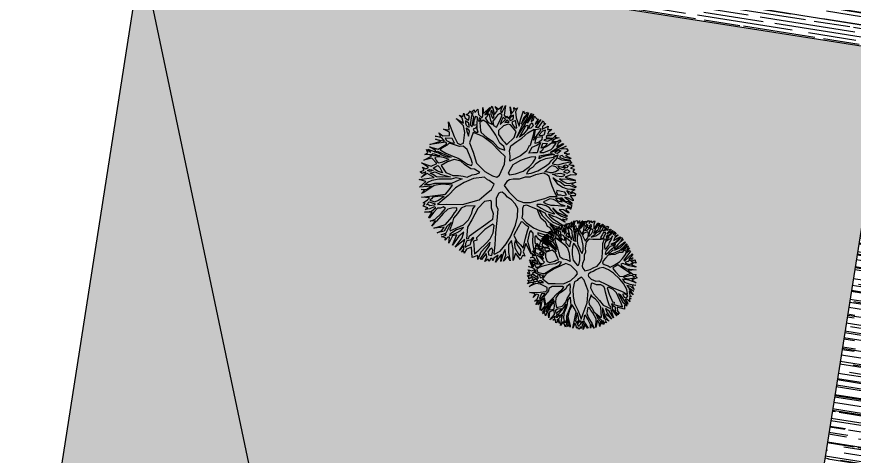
# Model space of a CAD drawing. Extents: x -640655 to -640254, y -1045449 to -1045159.
# Drawn here: x -640510.76 to -640489.8, y -1045390.89 to -1045379.89 of the extents above; entities that cross this region are included whole.
import ezdxf

# ---------------------------------------------------------------- set-up
doc = ezdxf.new("R2010")
doc.units = 0
doc.header["$MEASUREMENT"] = 0
doc.layers.get('0').update_dxf_attribs({"linetype": 'CONTINUOUS'})
for name, color, linetype in [('T_srafa', 8, 'CONTINUOUS'), ('T_stafaz', 7, 'CONTINUOUS'), ('T_tenka', 4, 'CONTINUOUS'), ('T_tlusta', 1, 'CONTINUOUS')]:
    doc.layers.add(name, color=color, linetype=linetype)
pattern_1 = [(80.999936149, (0, 0), (-0.088167652584, 0.121352647379), [0.028125, -0.18400703445]), (35.999936149, (0, 0), (-0.088167652607, 0.121352647411), [0.028125, -0.121875]), (125.999936149, (0, 0), (-0.121352647411, -0.088167652607), [0.028125, -0.121875])]

# ---------------------------------------------------------------- blocks, each defined once
blk = doc.blocks.new('A$C0C461CEA')
for p, q in [((0.303, 0.735), (0.335, 0.855)), ((0.335, 0.855), (0.332, 0.706)), ((0.503, 0.812), (0.541, 0.849)), ((0.541, 0.849), (0.523, 0.775)), ((-0.025, 0.681), (-0.029, 0.73)), ((-0.029, 0.73), (-0.001, 0.656)), ((0.063, 0.606), (-0.009, 0.765)), ((-0.009, 0.765), (0.101, 0.706)), ((0.101, 0.706), (0.094, 0.804)), ((0.094, 0.804), (0.195, 0.61)), ((0.214, 0.725), (0.134, 0.788)), ((0.134, 0.788), (0.212, 0.751)), ((0.191, 0.795), (0.205, 0.826)), ((0.231, 0.749), (0.191, 0.795)), ((0.205, 0.826), (0.247, 0.779)), ((0.212, 0.751), (0.231, 0.749)), ((0.247, 0.779), (0.283, 0.818)), ((0.256, 0.734), (0.28, 0.713)), ((0.257, 0.695), (0.256, 0.734)), ((0.283, 0.818), (0.273, 0.766)), ((0.273, 0.766), (0.303, 0.735)), ((0.448, 0.732), (0.381, 0.832)), ((0.381, 0.832), (0.473, 0.745)), ((0.398, 0.641), (0.448, 0.732)), ((0.483, 0.777), (0.463, 0.845)), ((0.463, 0.845), (0.503, 0.812)), ((0.473, 0.745), (0.483, 0.777)), ((0.49, 0.711), (0.491, 0.762)), ((0.491, 0.762), (0.519, 0.739)), ((0.519, 0.739), (0.518, 0.634)), ((0.523, 0.775), (0.552, 0.829)), ((0.552, 0.829), (0.55, 0.733)), ((0.55, 0.733), (0.572, 0.716)), ((0.572, 0.716), (0.592, 0.82)), ((0.592, 0.82), (0.599, 0.69)), ((0.732, 0.619), (0.623, 0.824)), ((0.623, 0.824), (0.721, 0.691)), ((0.721, 0.691), (0.725, 0.772)), ((0.725, 0.772), (0.739, 0.638)), ((0.773, 0.691), (0.762, 0.79)), ((0.762, 0.79), (0.78, 0.708)), ((0.782, 0.71), (0.826, 0.755)), ((0.826, 0.755), (0.807, 0.687)), ((-0.25, 0.553), (-0.251, 0.627)), ((-0.251, 0.627), (-0.205, 0.61)), ((-0.205, 0.61), (-0.205, 0.641)), ((-0.205, 0.641), (-0.143, 0.596)), ((-0.108, 0.579), (-0.136, 0.688)), ((-0.136, 0.688), (-0.031, 0.479)), ((-0.062, 0.681), (-0.084, 0.71)), ((-0.084, 0.71), (-0.025, 0.681)), ((0.086, 0.573), (-0.062, 0.681)), ((-0.001, 0.656), (0.063, 0.606)), ((0.049, 0.709), (0.1, 0.674)), ((0.071, 0.64), (0.049, 0.709)), ((0.115, 0.58), (0.071, 0.64)), ((0.1, 0.674), (0.148, 0.626)), ((0.148, 0.626), (0.198, 0.54)), ((0.195, 0.61), (0.214, 0.725)), ((0.212, 0.581), (0.226, 0.644)), ((0.226, 0.644), (0.236, 0.684)), ((0.236, 0.684), (0.278, 0.625)), ((0.272, 0.676), (0.257, 0.695)), ((0.278, 0.625), (0.267, 0.543)), ((0.291, 0.657), (0.272, 0.676)), ((0.28, 0.713), (0.29, 0.678)), ((0.29, 0.678), (0.291, 0.657)), ((0.298, 0.594), (0.316, 0.668)), ((0.316, 0.668), (0.354, 0.641)), ((0.332, 0.706), (0.398, 0.641)), ((0.354, 0.641), (0.373, 0.618)), ((0.373, 0.618), (0.359, 0.578)), ((0.419, 0.639), (0.417, 0.618)), ((0.417, 0.618), (0.449, 0.568)), ((0.438, 0.663), (0.419, 0.639)), ((0.471, 0.697), (0.438, 0.663)), ((0.482, 0.682), (0.471, 0.697)), ((0.492, 0.669), (0.482, 0.682)), ((0.505, 0.682), (0.49, 0.711)), ((0.503, 0.634), (0.492, 0.669)), ((0.512, 0.575), (0.503, 0.634)), ((0.518, 0.634), (0.505, 0.682)), ((0.53, 0.531), (0.539, 0.622)), ((0.539, 0.622), (0.547, 0.66)), ((0.544, 0.723), (0.568, 0.689)), ((0.547, 0.66), (0.544, 0.723)), ((0.562, 0.609), (0.551, 0.471)), ((0.568, 0.689), (0.562, 0.609)), ((0.6, 0.66), (0.581, 0.563)), ((0.599, 0.69), (0.656, 0.641)), ((0.629, 0.644), (0.6, 0.66)), ((0.699, 0.587), (0.629, 0.644)), ((0.656, 0.641), (0.716, 0.594)), ((0.716, 0.594), (0.732, 0.619)), ((0.739, 0.638), (0.773, 0.691)), ((0.756, 0.617), (0.75, 0.55)), ((0.785, 0.647), (0.756, 0.617)), ((0.78, 0.708), (0.782, 0.71)), ((0.811, 0.549), (0.785, 0.647)), ((0.807, 0.687), (0.84, 0.599)), ((0.84, 0.599), (0.888, 0.613)), ((1.024, 0.679), (0.847, 0.53)), ((0.888, 0.613), (0.897, 0.711)), ((0.897, 0.711), (0.915, 0.627)), ((0.915, 0.627), (1.024, 0.679)), ((-0.386, 0.487), (-0.377, 0.497)), ((-0.28, 0.452), (-0.386, 0.487)), ((-0.377, 0.497), (-0.291, 0.473)), ((-0.291, 0.473), (-0.326, 0.577)), ((-0.326, 0.577), (-0.279, 0.488)), ((-0.256, 0.522), (-0.284, 0.582)), ((-0.284, 0.582), (-0.25, 0.553)), ((-0.279, 0.488), (-0.209, 0.448)), ((-0.207, 0.472), (-0.256, 0.522)), ((-0.215, 0.587), (-0.164, 0.562)), ((-0.208, 0.57), (-0.215, 0.587)), ((-0.212, 0.536), (-0.208, 0.57)), ((-0.186, 0.48), (-0.212, 0.536)), ((-0.164, 0.562), (-0.163, 0.47)), ((-0.143, 0.596), (-0.108, 0.579)), ((-0.134, 0.562), (-0.138, 0.487)), ((-0.138, 0.487), (-0.095, 0.443)), ((-0.111, 0.544), (-0.134, 0.562)), ((-0.084, 0.536), (-0.111, 0.544)), ((-0.05, 0.471), (-0.084, 0.536)), ((0.141, 0.467), (0.086, 0.573)), ((0.154, 0.458), (0.115, 0.58)), ((0.198, 0.54), (0.234, 0.438)), ((0.236, 0.499), (0.212, 0.581)), ((0.281, 0.388), (0.236, 0.499)), ((0.267, 0.543), (0.281, 0.388)), ((0.299, 0.519), (0.298, 0.594)), ((0.359, 0.578), (0.299, 0.519)), ((0.392, 0.572), (0.318, 0.477)), ((0.469, 0.501), (0.392, 0.572)), ((0.449, 0.568), (0.492, 0.518)), ((0.532, 0.422), (0.469, 0.501)), ((0.492, 0.518), (0.511, 0.491)), ((0.511, 0.491), (0.512, 0.575)), ((0.551, 0.471), (0.53, 0.531)), ((0.581, 0.563), (0.574, 0.456)), ((0.735, 0.569), (0.699, 0.587)), ((0.736, 0.502), (0.735, 0.569)), ((0.738, 0.409), (0.736, 0.502)), ((0.75, 0.55), (0.759, 0.494)), ((0.759, 0.494), (0.811, 0.549)), ((0.847, 0.53), (0.772, 0.454)), ((1.039, 0.454), (1.103, 0.589)), ((1.103, 0.589), (1.074, 0.465)), ((1.074, 0.465), (1.137, 0.506)), ((1.137, 0.506), (1.166, 0.562)), ((1.213, 0.508), (1.154, 0.472)), ((1.166, 0.562), (1.164, 0.508)), ((1.164, 0.508), (1.213, 0.508)), ((-0.436, 0.238), (-0.503, 0.376)), ((-0.503, 0.376), (-0.397, 0.235)), ((-0.394, 0.371), (-0.482, 0.412)), ((-0.482, 0.412), (-0.394, 0.388)), ((-0.394, 0.388), (-0.424, 0.459)), ((-0.424, 0.459), (-0.372, 0.399)), ((-0.256, 0.32), (-0.394, 0.371)), ((-0.372, 0.399), (-0.265, 0.347)), ((-0.209, 0.421), (-0.28, 0.452)), ((-0.209, 0.448), (-0.207, 0.472)), ((-0.194, 0.381), (-0.209, 0.421)), ((-0.162, 0.346), (-0.194, 0.381)), ((-0.163, 0.47), (-0.186, 0.48)), ((-0.157, 0.436), (-0.114, 0.321)), ((-0.081, 0.391), (-0.157, 0.436)), ((-0.095, 0.443), (-0.013, 0.385)), ((0.012, 0.333), (-0.081, 0.391)), ((-0.013, 0.385), (-0.05, 0.471)), ((-0.031, 0.479), (0.019, 0.379)), ((0.019, 0.379), (0.096, 0.349)), ((0.175, 0.322), (0.141, 0.467)), ((0.193, 0.345), (0.154, 0.458)), ((0.234, 0.438), (0.258, 0.367)), ((0.258, 0.367), (0.296, 0.309)), ((0.314, 0.414), (0.309, 0.363)), ((0.318, 0.477), (0.314, 0.414)), ((0.54, 0.324), (0.532, 0.422)), ((0.571, 0.374), (0.551, 0.283)), ((0.574, 0.456), (0.571, 0.374)), ((0.731, 0.289), (0.76, 0.363)), ((0.76, 0.363), (0.738, 0.409)), ((0.772, 0.454), (0.768, 0.41)), ((0.768, 0.41), (0.8, 0.37)), ((0.8, 0.37), (0.955, 0.401)), ((0.983, 0.384), (0.943, 0.354)), ((0.955, 0.401), (1.039, 0.454)), ((1.022, 0.404), (0.983, 0.384)), ((1.008, 0.359), (1.022, 0.404)), ((1.06, 0.421), (1.046, 0.396)), ((1.046, 0.396), (1.046, 0.37)), ((1.046, 0.37), (1.102, 0.394)), ((1.085, 0.438), (1.06, 0.421)), ((1.084, 0.364), (1.065, 0.329)), ((1.151, 0.377), (1.084, 0.364)), ((1.117, 0.447), (1.085, 0.438)), ((1.102, 0.394), (1.117, 0.447)), ((1.154, 0.472), (1.142, 0.409)), ((1.142, 0.409), (1.193, 0.416)), ((1.216, 0.393), (1.151, 0.377)), ((1.193, 0.416), (1.206, 0.47)), ((1.206, 0.47), (1.232, 0.441)), ((1.216, 0.353), (1.216, 0.393)), ((1.232, 0.441), (1.276, 0.429)), ((1.276, 0.429), (1.239, 0.399)), ((1.239, 0.399), (1.239, 0.378)), ((1.239, 0.378), (1.266, 0.383)), ((1.266, 0.383), (1.281, 0.398)), ((1.308, 0.383), (1.275, 0.358)), ((1.281, 0.398), (1.308, 0.383)), ((-0.526, 0.187), (-0.556, 0.247)), ((-0.556, 0.247), (-0.505, 0.187)), ((-0.495, 0.221), (-0.55, 0.309)), ((-0.55, 0.309), (-0.495, 0.256)), ((-0.495, 0.256), (-0.436, 0.238)), ((-0.265, 0.347), (-0.176, 0.312)), ((-0.174, 0.275), (-0.256, 0.32)), ((-0.176, 0.312), (-0.162, 0.346)), ((-0.142, 0.224), (-0.174, 0.275)), ((-0.114, 0.321), (-0.04, 0.095)), ((0.154, 0.269), (0.012, 0.333)), ((0.096, 0.349), (0.175, 0.322)), ((0.266, 0.178), (0.154, 0.269)), ((0.24, 0.295), (0.193, 0.345)), ((0.308, 0.222), (0.24, 0.295)), ((0.296, 0.309), (0.308, 0.222)), ((0.309, 0.363), (0.334, 0.286)), ((0.334, 0.286), (0.348, 0.221)), ((0.485, 0.148), (0.513, 0.258)), ((0.513, 0.258), (0.54, 0.324)), ((0.551, 0.283), (0.534, 0.218)), ((0.619, 0.192), (0.694, 0.255)), ((0.694, 0.255), (0.731, 0.289)), ((0.834, 0.289), (0.726, 0.197)), ((0.992, 0.29), (0.834, 0.289)), ((0.943, 0.354), (0.922, 0.336)), ((0.922, 0.336), (0.992, 0.342)), ((0.99, 0.219), (0.992, 0.29)), ((0.992, 0.342), (1.008, 0.359)), ((1.019, 0.28), (1.014, 0.25)), ((1.014, 0.25), (1.022, 0.223)), ((1.04, 0.305), (1.019, 0.28)), ((1.022, 0.223), (1.057, 0.251)), ((1.065, 0.28), (1.04, 0.305)), ((1.161, 0.247), (1.054, 0.196)), ((1.057, 0.251), (1.11, 0.266)), ((1.065, 0.329), (1.216, 0.353)), ((1.11, 0.266), (1.065, 0.28)), ((1.115, 0.327), (1.094, 0.318)), ((1.094, 0.318), (1.123, 0.272)), ((1.157, 0.334), (1.115, 0.327)), ((1.123, 0.272), (1.221, 0.303)), ((1.223, 0.332), (1.157, 0.334)), ((1.207, 0.21), (1.161, 0.247)), ((1.221, 0.277), (1.173, 0.268)), ((1.173, 0.268), (1.209, 0.239)), ((1.209, 0.239), (1.221, 0.277)), ((1.221, 0.303), (1.223, 0.332)), ((1.265, 0.299), (1.236, 0.242)), ((1.263, 0.236), (1.379, 0.275)), ((1.336, 0.335), (1.265, 0.299)), ((1.275, 0.358), (1.336, 0.335)), ((1.379, 0.275), (1.301, 0.236)), ((-0.612, 0.165), (-0.577, 0.172)), ((-0.557, 0.142), (-0.612, 0.165)), ((-0.577, 0.172), (-0.583, 0.229)), ((-0.583, 0.229), (-0.536, 0.174)), ((-0.551, 0.117), (-0.557, 0.142)), ((-0.536, 0.174), (-0.526, 0.187)), ((-0.509, 0.126), (-0.526, 0.126)), ((-0.526, 0.126), (-0.492, 0.08)), ((-0.416, 0.057), (-0.509, 0.126)), ((-0.505, 0.187), (-0.335, 0.163)), ((-0.415, 0.205), (-0.495, 0.221)), ((-0.444, 0.15), (-0.46, 0.141)), ((-0.46, 0.141), (-0.318, -0.013)), ((-0.353, 0.149), (-0.444, 0.15)), ((-0.335, 0.163), (-0.415, 0.205)), ((-0.397, 0.235), (-0.263, 0.181)), ((-0.273, 0.155), (-0.353, 0.149)), ((-0.191, 0.121), (-0.273, 0.155)), ((-0.263, 0.181), (-0.194, 0.167)), ((-0.194, 0.167), (-0.145, 0.146)), ((-0.145, 0.146), (-0.114, 0.159)), ((-0.114, 0.159), (-0.142, 0.224)), ((0.364, 0.065), (0.266, 0.178)), ((0.348, 0.221), (0.354, 0.16)), ((0.354, 0.16), (0.409, 0.103)), ((0.498, 0.096), (0.485, 0.148)), ((0.534, 0.218), (0.533, 0.155)), ((0.533, 0.155), (0.567, 0.153)), ((0.567, 0.153), (0.619, 0.192)), ((0.726, 0.197), (0.588, 0.099)), ((0.934, -0.024), (0.985, 0.138)), ((0.985, 0.138), (0.99, 0.219)), ((1.029, 0.181), (0.99, 0.078)), ((1.054, 0.196), (1.029, 0.181)), ((1.15, 0.081), (1.193, 0.151)), ((1.193, 0.151), (1.207, 0.21)), ((1.249, 0.194), (1.201, 0.132)), ((1.201, 0.132), (1.201, 0.118)), ((1.236, 0.242), (1.263, 0.236)), ((1.242, 0.105), (1.277, 0.128)), ((1.268, 0.179), (1.249, 0.194)), ((1.314, 0.169), (1.268, 0.179)), ((1.277, 0.128), (1.319, 0.158)), ((1.411, 0.18), (1.289, 0.213)), ((1.289, 0.213), (1.317, 0.184)), ((1.327, 0.131), (1.294, 0.108)), ((1.301, 0.236), (1.411, 0.18)), ((1.305, 0.077), (1.384, 0.138)), ((1.319, 0.158), (1.314, 0.169)), ((1.317, 0.184), (1.443, 0.155)), ((1.367, 0.149), (1.327, 0.131)), ((1.443, 0.155), (1.34, 0.081)), ((1.384, 0.138), (1.367, 0.149)), ((-0.493, -0.002), (-0.644, 0.041)), ((-0.644, 0.041), (-0.485, 0.03)), ((-0.635, 0.101), (-0.551, 0.117)), ((-0.519, 0.086), (-0.635, 0.101)), ((-0.485, 0.03), (-0.519, 0.086)), ((-0.492, 0.08), (-0.453, 0.038)), ((-0.453, 0.038), (-0.411, 0.003)), ((-0.354, -0.026), (-0.416, 0.057)), ((-0.411, 0.003), (-0.354, -0.026)), ((-0.099, 0.096), (-0.191, 0.121)), ((-0.05, 0.048), (-0.099, 0.096)), ((0, -0.086), (-0.05, 0.048)), ((-0.04, 0.095), (0.101, -0.11)), ((0.435, -0.079), (0.364, 0.065)), ((0.409, 0.103), (0.439, 0.053)), ((0.439, 0.053), (0.476, 0.01)), ((0.476, 0.01), (0.498, 0.096)), ((0.588, 0.099), (0.514, -0.053)), ((0.99, 0.078), (0.966, -0.017)), ((1.064, -0.035), (1.15, 0.081)), ((1.184, 0.044), (1.176, -0.007)), ((1.242, 0.072), (1.184, 0.044)), ((1.201, 0.118), (1.192, 0.06)), ((1.192, 0.06), (1.242, 0.105)), ((1.297, 0.051), (1.242, 0.072)), ((1.294, 0.108), (1.276, 0.086)), ((1.276, 0.086), (1.305, 0.077)), ((1.347, 0.037), (1.297, 0.051)), ((1.34, 0.081), (1.406, 0.061)), ((1.386, 0.006), (1.347, 0.037)), ((1.367, -0.026), (1.386, 0.006)), ((1.421, 0.016), (1.398, -0.011)), ((1.406, 0.061), (1.454, 0.109)), ((1.495, 0.013), (1.421, 0.016)), ((1.454, 0.109), (1.431, 0.05)), ((1.431, 0.05), (1.495, 0.013)), ((-0.672, -0.144), (-0.697, -0.115)), ((-0.697, -0.115), (-0.649, -0.134)), ((-0.599, -0.118), (-0.687, -0.081)), ((-0.687, -0.081), (-0.582, -0.108)), ((-0.508, -0.101), (-0.659, -0.004)), ((-0.659, -0.004), (-0.5, -0.057)), ((-0.649, -0.134), (-0.599, -0.118)), ((-0.582, -0.108), (-0.544, -0.105)), ((-0.544, -0.105), (-0.508, -0.101)), ((-0.5, -0.057), (-0.412, -0.054)), ((-0.412, -0.054), (-0.493, -0.002)), ((-0.33, -0.078), (-0.491, -0.12)), ((-0.491, -0.12), (-0.481, -0.145)), ((-0.208, -0.104), (-0.33, -0.078)), ((-0.318, -0.013), (-0.221, -0.06)), ((-0.221, -0.06), (-0.118, -0.072)), ((-0.023, -0.134), (-0.208, -0.104)), ((-0.118, -0.072), (-0.051, -0.067)), ((-0.051, -0.067), (0, -0.086)), ((0.101, -0.11), (0.215, -0.18)), ((0.412, -0.132), (0.435, -0.079)), ((0.514, -0.053), (0.492, -0.182)), ((0.864, -0.159), (0.934, -0.024)), ((0.908, -0.119), (0.897, -0.15)), ((0.966, -0.017), (0.908, -0.119)), ((0.973, -0.127), (1.064, -0.035)), ((1.084, -0.067), (1.026, -0.151)), ((1.138, -0.047), (1.084, -0.067)), ((1.225, -0.095), (1.138, -0.047)), ((1.176, -0.007), (1.277, -0.02)), ((1.271, -0.153), (1.225, -0.095)), ((1.231, -0.04), (1.321, -0.091)), ((1.289, -0.041), (1.231, -0.04)), ((1.277, -0.02), (1.367, -0.026)), ((1.324, -0.116), (1.277, -0.096)), ((1.277, -0.096), (1.303, -0.157)), ((1.346, -0.047), (1.289, -0.041)), ((1.303, -0.157), (1.324, -0.116)), ((1.321, -0.091), (1.346, -0.047)), ((1.374, -0.053), (1.346, -0.093)), ((1.346, -0.093), (1.374, -0.091)), ((1.374, -0.091), (1.353, -0.129)), ((1.514, -0.029), (1.374, -0.053)), ((1.398, -0.011), (1.514, -0.029)), ((1.41, -0.147), (1.519, -0.094)), ((1.519, -0.094), (1.431, -0.145)), ((-0.721, -0.288), (-0.583, -0.227)), ((-0.701, -0.157), (-0.672, -0.144)), ((-0.634, -0.167), (-0.701, -0.157)), ((-0.49, -0.229), (-0.658, -0.302)), ((-0.583, -0.227), (-0.634, -0.167)), ((-0.561, -0.129), (-0.611, -0.142)), ((-0.611, -0.142), (-0.575, -0.175)), ((-0.575, -0.175), (-0.552, -0.204)), ((-0.519, -0.137), (-0.561, -0.129)), ((-0.552, -0.204), (-0.506, -0.197)), ((-0.491, -0.179), (-0.519, -0.137)), ((-0.506, -0.197), (-0.448, -0.22)), ((-0.444, -0.203), (-0.491, -0.179)), ((-0.465, -0.267), (-0.49, -0.229)), ((-0.481, -0.145), (-0.435, -0.149)), ((-0.448, -0.22), (-0.444, -0.203)), ((-0.435, -0.149), (-0.35, -0.207)), ((-0.35, -0.207), (-0.2, -0.314)), ((0.101, -0.19), (-0.023, -0.134)), ((0.147, -0.271), (0.101, -0.19)), ((0.215, -0.18), (0.302, -0.23)), ((0.302, -0.23), (0.386, -0.241)), ((0.386, -0.241), (0.412, -0.157)), ((0.412, -0.157), (0.412, -0.132)), ((0.492, -0.182), (0.493, -0.246)), ((0.814, -0.262), (0.864, -0.159)), ((0.897, -0.15), (0.901, -0.228)), ((0.901, -0.228), (0.946, -0.198)), ((0.946, -0.198), (0.973, -0.127)), ((1.009, -0.187), (0.98, -0.225)), ((0.98, -0.225), (1.12, -0.297)), ((1.026, -0.151), (1.009, -0.187)), ((1.208, -0.294), (1.276, -0.187)), ((1.287, -0.212), (1.256, -0.26)), ((1.262, -0.288), (1.356, -0.236)), ((1.276, -0.187), (1.271, -0.153)), ((1.318, -0.192), (1.287, -0.212)), ((1.394, -0.229), (1.298, -0.308)), ((1.356, -0.236), (1.318, -0.192)), ((1.347, -0.14), (1.333, -0.161)), ((1.333, -0.161), (1.36, -0.194)), ((1.368, -0.148), (1.347, -0.14)), ((1.353, -0.129), (1.41, -0.147)), ((1.36, -0.194), (1.389, -0.194)), ((1.4, -0.166), (1.368, -0.148)), ((1.389, -0.194), (1.421, -0.179)), ((1.476, -0.191), (1.394, -0.229)), ((1.421, -0.179), (1.4, -0.166)), ((1.431, -0.145), (1.486, -0.17)), ((1.541, -0.201), (1.476, -0.191)), ((1.486, -0.17), (1.527, -0.148)), ((1.527, -0.148), (1.511, -0.184)), ((1.511, -0.184), (1.541, -0.201)), ((-0.722, -0.374), (-0.67, -0.354)), ((-0.67, -0.354), (-0.721, -0.288)), ((-0.658, -0.302), (-0.588, -0.343)), ((-0.588, -0.343), (-0.459, -0.411)), ((-0.431, -0.251), (-0.465, -0.267)), ((-0.402, -0.266), (-0.431, -0.251)), ((-0.281, -0.328), (-0.402, -0.266)), ((-0.167, -0.411), (-0.281, -0.328)), ((-0.2, -0.314), (-0.141, -0.358)), ((-0.141, -0.358), (-0.098, -0.387)), ((-0.025, -0.371), (0.046, -0.318)), ((0.046, -0.318), (0.128, -0.29)), ((0.202, -0.337), (0.101, -0.37)), ((0.128, -0.29), (0.147, -0.271)), ((0.284, -0.347), (0.202, -0.337)), ((0.301, -0.364), (0.284, -0.347)), ((0.493, -0.246), (0.533, -0.274)), ((0.533, -0.274), (0.71, -0.29)), ((0.71, -0.29), (0.814, -0.262)), ((0.773, -0.347), (0.846, -0.329)), ((0.833, -0.407), (0.773, -0.347)), ((0.846, -0.329), (0.914, -0.295)), ((0.914, -0.295), (0.987, -0.292)), ((0.987, -0.292), (1.076, -0.35)), ((1.076, -0.35), (1.146, -0.402)), ((1.12, -0.297), (1.208, -0.294)), ((1.322, -0.346), (1.122, -0.328)), ((1.122, -0.328), (1.314, -0.377)), ((1.256, -0.26), (1.262, -0.288)), ((1.298, -0.308), (1.389, -0.301)), ((1.436, -0.382), (1.322, -0.346)), ((1.439, -0.334), (1.334, -0.329)), ((1.334, -0.329), (1.521, -0.375)), ((1.389, -0.301), (1.527, -0.295)), ((1.513, -0.369), (1.439, -0.334)), ((1.527, -0.295), (1.496, -0.321)), ((1.496, -0.321), (1.528, -0.358)), ((1.528, -0.358), (1.513, -0.369)), ((-0.605, -0.381), (-0.722, -0.374)), ((-0.671, -0.512), (-0.715, -0.477)), ((-0.715, -0.477), (-0.643, -0.483)), ((-0.705, -0.422), (-0.705, -0.403)), ((-0.705, -0.403), (-0.475, -0.468)), ((-0.602, -0.457), (-0.705, -0.422)), ((-0.643, -0.483), (-0.602, -0.457)), ((-0.562, -0.478), (-0.608, -0.497)), ((-0.429, -0.459), (-0.605, -0.381)), ((-0.528, -0.49), (-0.562, -0.478)), ((-0.475, -0.468), (-0.429, -0.459)), ((-0.459, -0.411), (-0.383, -0.446)), ((-0.383, -0.446), (-0.284, -0.456)), ((-0.284, -0.456), (-0.182, -0.436)), ((-0.099, -0.448), (-0.274, -0.489)), ((-0.182, -0.436), (-0.167, -0.411)), ((0.06, -0.41), (-0.099, -0.448)), ((-0.098, -0.387), (-0.025, -0.371)), ((0.101, -0.37), (0.06, -0.41)), ((0.252, -0.551), (0.271, -0.484)), ((0.271, -0.484), (0.295, -0.448)), ((0.295, -0.448), (0.313, -0.389)), ((0.313, -0.389), (0.301, -0.364)), ((0.348, -0.481), (0.309, -0.559)), ((0.414, -0.386), (0.348, -0.481)), ((0.482, -0.404), (0.414, -0.386)), ((0.518, -0.429), (0.482, -0.404)), ((0.544, -0.477), (0.518, -0.429)), ((0.574, -0.561), (0.544, -0.477)), ((0.601, -0.382), (0.587, -0.408)), ((0.587, -0.408), (0.628, -0.487)), ((0.66, -0.39), (0.601, -0.382)), ((0.74, -0.406), (0.66, -0.39)), ((0.768, -0.431), (0.74, -0.406)), ((0.831, -0.489), (0.768, -0.431)), ((0.896, -0.469), (0.833, -0.407)), ((0.987, -0.527), (0.896, -0.469)), ((1.146, -0.366), (1.331, -0.398)), ((1.205, -0.406), (1.146, -0.366)), ((1.146, -0.402), (1.247, -0.462)), ((1.293, -0.438), (1.205, -0.406)), ((1.247, -0.462), (1.328, -0.531)), ((1.35, -0.423), (1.293, -0.438)), ((1.308, -0.455), (1.382, -0.454)), ((1.323, -0.478), (1.308, -0.455)), ((1.314, -0.377), (1.526, -0.421)), ((1.367, -0.498), (1.323, -0.478)), ((1.331, -0.398), (1.35, -0.423)), ((1.403, -0.475), (1.367, -0.498)), ((1.526, -0.421), (1.375, -0.412)), ((1.375, -0.412), (1.53, -0.449)), ((1.382, -0.454), (1.403, -0.475)), ((1.53, -0.449), (1.415, -0.452)), ((1.415, -0.452), (1.445, -0.477)), ((1.521, -0.375), (1.436, -0.382)), ((1.445, -0.477), (1.505, -0.474)), ((1.505, -0.474), (1.477, -0.522)), ((-0.697, -0.539), (-0.671, -0.512)), ((-0.651, -0.541), (-0.697, -0.539)), ((-0.67, -0.585), (-0.643, -0.564)), ((-0.628, -0.583), (-0.67, -0.585)), ((-0.643, -0.564), (-0.651, -0.541)), ((-0.569, -0.633), (-0.628, -0.583)), ((-0.608, -0.497), (-0.603, -0.545)), ((-0.603, -0.545), (-0.555, -0.54)), ((-0.569, -0.566), (-0.571, -0.578)), ((-0.571, -0.578), (-0.503, -0.638)), ((-0.439, -0.537), (-0.569, -0.566)), ((-0.555, -0.54), (-0.523, -0.534)), ((-0.5, -0.512), (-0.528, -0.49)), ((-0.523, -0.534), (-0.5, -0.512)), ((-0.274, -0.489), (-0.439, -0.537)), ((0.215, -0.623), (0.252, -0.551)), ((0.309, -0.559), (0.276, -0.629)), ((0.627, -0.632), (0.574, -0.561)), ((0.628, -0.487), (0.7, -0.576)), ((0.7, -0.576), (0.793, -0.643)), ((0.885, -0.552), (0.831, -0.489)), ((0.927, -0.618), (0.885, -0.552)), ((0.973, -0.572), (1.072, -0.589)), ((0.997, -0.622), (0.973, -0.572)), ((1.063, -0.541), (0.987, -0.527)), ((1.084, -0.55), (1.063, -0.541)), ((1.072, -0.589), (1.119, -0.642)), ((1.24, -0.542), (1.084, -0.55)), ((1.135, -0.61), (1.181, -0.601)), ((1.271, -0.556), (1.173, -0.572)), ((1.173, -0.572), (1.345, -0.623)), ((1.181, -0.601), (1.228, -0.603)), ((1.228, -0.603), (1.262, -0.674)), ((1.328, -0.531), (1.24, -0.542)), ((1.32, -0.545), (1.271, -0.556)), ((1.362, -0.62), (1.32, -0.545)), ((1.492, -0.575), (1.361, -0.539)), ((1.361, -0.539), (1.376, -0.585)), ((1.376, -0.585), (1.48, -0.613)), ((1.434, -0.521), (1.395, -0.521)), ((1.395, -0.521), (1.492, -0.575)), ((1.485, -0.543), (1.434, -0.521)), ((1.477, -0.522), (1.485, -0.543)), ((-0.537, -0.67), (-0.676, -0.63)), ((-0.676, -0.63), (-0.569, -0.633)), ((-0.639, -0.698), (-0.537, -0.67)), ((-0.507, -0.691), (-0.639, -0.698)), ((-0.532, -0.735), (-0.456, -0.699)), ((-0.456, -0.699), (-0.507, -0.691)), ((-0.503, -0.638), (-0.373, -0.687)), ((-0.374, -0.724), (-0.483, -0.76)), ((-0.302, -0.746), (-0.374, -0.724)), ((-0.373, -0.687), (-0.256, -0.714)), ((-0.256, -0.714), (-0.076, -0.727)), ((-0.076, -0.727), (0.048, -0.713)), ((0.048, -0.713), (0.165, -0.682)), ((0.165, -0.682), (0.215, -0.623)), ((0.276, -0.629), (0.273, -0.73)), ((0.648, -0.697), (0.627, -0.632)), ((0.706, -0.765), (0.648, -0.697)), ((0.68, -0.635), (0.71, -0.698)), ((0.723, -0.641), (0.68, -0.635)), ((0.71, -0.698), (0.771, -0.775)), ((0.755, -0.654), (0.723, -0.641)), ((0.793, -0.687), (0.755, -0.654)), ((0.793, -0.643), (0.86, -0.669)), ((0.861, -0.713), (0.793, -0.687)), ((0.86, -0.669), (0.919, -0.683)), ((0.923, -0.765), (0.861, -0.713)), ((0.919, -0.683), (0.953, -0.683)), ((0.953, -0.683), (0.927, -0.618)), ((1.018, -0.681), (0.997, -0.622)), ((1.087, -0.68), (1.018, -0.681)), ((1.033, -0.716), (1.053, -0.774)), ((1.078, -0.743), (1.033, -0.716)), ((1.171, -0.679), (1.087, -0.68)), ((1.099, -0.713), (1.174, -0.717)), ((1.139, -0.759), (1.099, -0.713)), ((1.119, -0.642), (1.171, -0.679)), ((1.169, -0.658), (1.135, -0.61)), ((1.218, -0.683), (1.169, -0.658)), ((1.174, -0.717), (1.193, -0.78)), ((1.262, -0.674), (1.218, -0.683)), ((1.22, -0.716), (1.225, -0.775)), ((1.246, -0.741), (1.22, -0.716)), ((1.339, -0.652), (1.266, -0.621)), ((1.266, -0.621), (1.279, -0.67)), ((1.279, -0.67), (1.304, -0.696)), ((1.304, -0.696), (1.367, -0.69)), ((1.367, -0.69), (1.339, -0.652)), ((1.345, -0.623), (1.362, -0.62)), ((1.404, -0.631), (1.364, -0.641)), ((1.364, -0.641), (1.432, -0.706)), ((1.432, -0.706), (1.386, -0.715)), ((1.386, -0.715), (1.406, -0.775)), ((1.457, -0.664), (1.404, -0.631)), ((1.461, -0.634), (1.444, -0.636)), ((1.444, -0.636), (1.457, -0.664)), ((1.48, -0.613), (1.461, -0.634)), ((-0.54, -0.767), (-0.622, -0.732)), ((-0.622, -0.732), (-0.532, -0.735)), ((-0.483, -0.76), (-0.59, -0.822)), ((-0.59, -0.822), (-0.54, -0.767)), ((-0.568, -0.862), (-0.416, -0.81)), ((-0.388, -0.824), (-0.446, -0.892)), ((-0.416, -0.81), (-0.302, -0.746)), ((-0.329, -0.8), (-0.388, -0.824)), ((-0.381, -0.913), (-0.335, -0.847)), ((-0.335, -0.847), (-0.287, -0.798)), ((-0.287, -0.798), (-0.329, -0.8)), ((-0.283, -0.813), (-0.322, -0.887)), ((-0.221, -0.753), (-0.283, -0.813)), ((-0.092, -0.771), (-0.221, -0.753)), ((-0.004, -0.791), (-0.092, -0.771)), ((-0.024, -0.869), (-0.002, -0.812)), ((-0.002, -0.812), (-0.004, -0.791)), ((0.055, -0.78), (0.014, -0.86)), ((0.103, -0.771), (0.055, -0.78)), ((0.185, -0.745), (0.103, -0.771)), ((0.227, -0.745), (0.185, -0.745)), ((0.25, -0.786), (0.227, -0.745)), ((0.249, -0.862), (0.25, -0.786)), ((0.273, -0.73), (0.303, -0.824)), ((0.303, -0.824), (0.376, -0.924)), ((0.766, -0.864), (0.706, -0.765)), ((0.771, -0.775), (0.873, -0.86)), ((0.975, -0.826), (0.923, -0.765)), ((0.943, -0.738), (0.987, -0.729)), ((0.979, -0.769), (0.943, -0.738)), ((1.031, -0.928), (0.975, -0.826)), ((1.005, -0.804), (0.979, -0.769)), ((0.987, -0.729), (1.026, -0.796)), ((1.045, -0.869), (1.005, -0.804)), ((1.026, -0.796), (1.051, -0.84)), ((1.051, -0.84), (1.075, -0.882)), ((1.053, -0.774), (1.127, -0.856)), ((1.111, -0.744), (1.078, -0.743)), ((1.151, -0.786), (1.111, -0.744)), ((1.193, -0.78), (1.139, -0.759)), ((1.217, -0.83), (1.151, -0.786)), ((1.239, -0.897), (1.217, -0.83)), ((1.225, -0.775), (1.289, -0.835)), ((1.293, -0.863), (1.24, -0.831)), ((1.24, -0.831), (1.264, -0.903)), ((1.269, -0.792), (1.246, -0.741)), ((1.292, -0.73), (1.269, -0.733)), ((1.269, -0.733), (1.293, -0.833)), ((1.289, -0.835), (1.269, -0.792)), ((1.314, -0.791), (1.292, -0.73)), ((1.293, -0.833), (1.345, -0.856)), ((1.366, -0.826), (1.314, -0.791)), ((1.351, -0.74), (1.321, -0.736)), ((1.321, -0.736), (1.366, -0.826)), ((1.406, -0.775), (1.351, -0.74)), ((-0.457, -0.859), (-0.568, -0.862)), ((-0.519, -0.958), (-0.457, -0.859)), ((-0.458, -0.964), (-0.519, -0.958)), ((-0.463, -0.909), (-0.469, -0.936)), ((-0.469, -0.936), (-0.415, -0.93)), ((-0.446, -0.892), (-0.463, -0.909)), ((-0.456, -0.999), (-0.458, -0.964)), ((-0.402, -0.959), (-0.456, -0.999)), ((-0.415, -0.93), (-0.381, -0.913)), ((-0.275, -0.955), (-0.402, -0.959)), ((-0.396, -1.075), (-0.275, -0.955)), ((-0.237, -0.968), (-0.396, -1.075)), ((-0.322, -0.887), (-0.355, -0.942)), ((-0.355, -0.942), (-0.206, -0.924)), ((-0.105, -0.95), (-0.237, -0.968)), ((-0.206, -0.924), (-0.095, -0.918)), ((-0.078, -0.962), (-0.105, -0.95)), ((-0.102, -1.004), (-0.078, -0.962)), ((-0.095, -0.918), (-0.04, -0.918)), ((-0.04, -0.918), (-0.024, -0.869)), ((0.014, -0.86), (-0.027, -0.987)), ((0.206, -0.982), (0.243, -0.953)), ((0.243, -0.953), (0.249, -0.862)), ((0.292, -0.925), (0.277, -0.999)), ((0.309, -0.927), (0.292, -0.925)), ((0.33, -0.981), (0.309, -0.927)), ((0.376, -0.924), (0.427, -1.003)), ((0.693, -0.999), (0.75, -0.958)), ((0.75, -0.958), (0.766, -0.918)), ((0.766, -0.918), (0.766, -0.864)), ((0.789, -0.874), (0.884, -0.921)), ((0.804, -0.903), (0.789, -0.874)), ((0.804, -0.956), (0.804, -0.903)), ((0.813, -0.977), (0.804, -0.956)), ((0.873, -0.86), (0.932, -0.9)), ((0.884, -0.921), (0.914, -0.946)), ((0.914, -0.946), (0.914, -0.998)), ((0.932, -0.9), (0.98, -0.916)), ((0.939, -0.942), (0.95, -1.023)), ((0.95, -0.942), (0.939, -0.942)), ((1.04, -0.98), (0.95, -0.942)), ((0.98, -0.916), (1.029, -0.945)), ((1.029, -0.945), (1.031, -0.928)), ((1.075, -0.925), (1.045, -0.869)), ((1.05, -0.921), (1.086, -0.98)), ((1.051, -0.97), (1.05, -0.921)), ((1.075, -0.882), (1.075, -0.925)), ((1.259, -1.006), (1.085, -0.865)), ((1.085, -0.865), (1.242, -1.046)), ((1.098, -0.94), (1.107, -0.921)), ((1.105, -0.963), (1.098, -0.94)), ((1.156, -0.996), (1.105, -0.963)), ((1.107, -0.921), (1.156, -0.965)), ((1.127, -0.856), (1.163, -0.878)), ((1.156, -0.965), (1.156, -0.996)), ((1.163, -0.878), (1.239, -0.897)), ((1.249, -0.922), (1.189, -0.924)), ((1.189, -0.924), (1.265, -0.987)), ((1.281, -0.953), (1.249, -0.922)), ((1.264, -0.903), (1.302, -0.93)), ((1.302, -0.93), (1.281, -0.953)), ((1.327, -0.913), (1.293, -0.863)), ((1.345, -0.856), (1.318, -0.856)), ((1.318, -0.856), (1.327, -0.913)), ((-0.36, -1.114), (-0.235, -1.047)), ((-0.222, -1.071), (-0.242, -1.119)), ((-0.235, -1.047), (-0.102, -1.004)), ((-0.142, -1.045), (-0.222, -1.071)), ((-0.16, -1.106), (-0.125, -1.059)), ((-0.125, -1.059), (-0.142, -1.045)), ((-0.098, -1.074), (-0.109, -1.185)), ((-0.075, -1.069), (-0.098, -1.074)), ((-0.066, -1.3), (-0.075, -1.069)), ((-0.027, -0.987), (-0.034, -1.08)), ((-0.034, -1.08), (-0.027, -1.189)), ((0.102, -1.129), (0.142, -1.04)), ((0.184, -1.043), (0.122, -1.171)), ((0.142, -1.04), (0.206, -0.982)), ((0.246, -0.974), (0.184, -1.043)), ((0.197, -1.113), (0.23, -1.077)), ((0.23, -1.077), (0.246, -0.974)), ((0.264, -1.085), (0.258, -1.15)), ((0.277, -0.999), (0.264, -1.085)), ((0.321, -1.112), (0.333, -1.053)), ((0.333, -1.053), (0.33, -0.981)), ((0.374, -0.999), (0.362, -1.036)), ((0.362, -1.036), (0.365, -1.114)), ((0.41, -1.033), (0.374, -0.999)), ((0.444, -1.071), (0.41, -1.033)), ((0.427, -1.003), (0.48, -1.062)), ((0.457, -1.127), (0.444, -1.071)), ((0.48, -1.062), (0.512, -1.16)), ((0.558, -1.109), (0.631, -1.046)), ((0.631, -1.046), (0.693, -0.999)), ((0.746, -1.013), (0.692, -1.098)), ((0.726, -1.085), (0.746, -1.013)), ((0.726, -1.131), (0.726, -1.085)), ((0.79, -1.059), (0.793, -1.031)), ((0.802, -1.122), (0.79, -1.059)), ((0.793, -1.031), (0.796, -0.994)), ((0.796, -0.994), (0.85, -1.098)), ((0.841, -1.024), (0.813, -0.977)), ((0.885, -1.058), (0.841, -1.024)), ((0.914, -0.998), (0.885, -1.058)), ((0.903, -1.11), (0.906, -1.064)), ((0.906, -1.064), (0.934, -1.03)), ((0.934, -1.03), (0.94, -1.076)), ((0.94, -1.076), (0.939, -1.127)), ((0.95, -1.023), (1.001, -1.095)), ((1.032, -1.052), (1.04, -0.98)), ((1.059, -1.178), (1.032, -1.052)), ((1.086, -0.98), (1.051, -0.97)), ((1.059, -1.012), (1.058, -1.092)), ((1.08, -1.009), (1.059, -1.012)), ((1.097, -1.037), (1.08, -1.009)), ((1.085, -1.069), (1.097, -1.037)), ((1.092, -1.167), (1.085, -1.069)), ((1.115, -1.083), (1.103, -1.165)), ((1.155, -1.127), (1.115, -1.083)), ((1.192, -1.097), (1.14, -1.053)), ((1.14, -1.053), (1.155, -1.127)), ((1.242, -1.046), (1.185, -0.992)), ((1.185, -0.992), (1.213, -1.063)), ((1.213, -1.063), (1.192, -1.097)), ((1.265, -0.987), (1.259, -1.006)), ((-0.351, -1.121), (-0.36, -1.114)), ((-0.255, -1.094), (-0.351, -1.121)), ((-0.305, -1.172), (-0.267, -1.159)), ((-0.305, -1.187), (-0.305, -1.172)), ((-0.273, -1.193), (-0.305, -1.187)), ((-0.254, -1.22), (-0.273, -1.193)), ((-0.267, -1.159), (-0.255, -1.094)), ((-0.227, -1.182), (-0.254, -1.22)), ((-0.242, -1.119), (-0.248, -1.151)), ((-0.248, -1.151), (-0.172, -1.146)), ((-0.189, -1.184), (-0.227, -1.182)), ((-0.141, -1.15), (-0.193, -1.224)), ((-0.193, -1.224), (-0.189, -1.184)), ((-0.172, -1.146), (-0.16, -1.106)), ((-0.146, -1.278), (-0.141, -1.15)), ((-0.109, -1.185), (-0.125, -1.278)), ((-0.027, -1.189), (0.003, -1.241)), ((0.051, -1.215), (0.056, -1.171)), ((0.097, -1.194), (0.053, -1.265)), ((0.056, -1.171), (0.102, -1.129)), ((0.072, -1.268), (0.097, -1.194)), ((0.122, -1.171), (0.102, -1.252)), ((0.143, -1.221), (0.197, -1.113)), ((0.207, -1.153), (0.183, -1.225)), ((0.232, -1.127), (0.207, -1.153)), ((0.219, -1.203), (0.227, -1.18)), ((0.228, -1.245), (0.219, -1.203)), ((0.227, -1.18), (0.232, -1.127)), ((0.258, -1.15), (0.261, -1.188)), ((0.261, -1.188), (0.267, -1.213)), ((0.267, -1.213), (0.294, -1.15)), ((0.325, -1.162), (0.284, -1.234)), ((0.294, -1.15), (0.321, -1.112)), ((0.297, -1.24), (0.34, -1.156)), ((0.34, -1.156), (0.325, -1.162)), ((0.365, -1.114), (0.382, -1.166)), ((0.382, -1.166), (0.395, -1.216)), ((0.418, -1.245), (0.443, -1.184)), ((0.443, -1.184), (0.457, -1.127)), ((0.48, -1.148), (0.458, -1.192)), ((0.458, -1.192), (0.465, -1.255)), ((0.465, -1.255), (0.5, -1.209)), ((0.5, -1.209), (0.48, -1.148)), ((0.512, -1.16), (0.558, -1.109)), ((0.564, -1.133), (0.538, -1.164)), ((0.538, -1.164), (0.551, -1.2)), ((0.551, -1.2), (0.555, -1.234)), ((0.596, -1.13), (0.564, -1.133)), ((0.603, -1.193), (0.596, -1.13)), ((0.61, -1.247), (0.603, -1.193)), ((0.692, -1.098), (0.664, -1.19)), ((0.664, -1.19), (0.665, -1.262)), ((0.695, -1.217), (0.726, -1.131)), ((0.745, -1.173), (0.74, -1.228)), ((0.766, -1.11), (0.745, -1.173)), ((0.77, -1.152), (0.766, -1.11)), ((0.794, -1.206), (0.77, -1.152)), ((0.797, -1.267), (0.794, -1.206)), ((0.821, -1.155), (0.802, -1.122)), ((0.873, -1.249), (0.817, -1.181)), ((0.817, -1.181), (0.817, -1.235)), ((0.854, -1.157), (0.821, -1.155)), ((0.85, -1.098), (0.854, -1.157)), ((0.88, -1.134), (0.881, -1.188)), ((0.924, -1.173), (0.88, -1.134)), ((0.881, -1.188), (0.919, -1.222)), ((0.924, -1.139), (0.903, -1.11)), ((0.919, -1.222), (0.924, -1.173)), ((0.939, -1.127), (0.924, -1.139)), ((0.949, -1.154), (0.955, -1.101)), ((0.985, -1.168), (0.949, -1.154)), ((0.955, -1.101), (0.983, -1.126)), ((1.007, -1.252), (0.962, -1.21)), ((0.962, -1.21), (0.967, -1.269)), ((0.983, -1.126), (0.985, -1.168)), ((1.001, -1.095), (1.036, -1.157)), ((1.044, -1.201), (1.006, -1.17)), ((1.006, -1.17), (1.011, -1.208)), ((1.011, -1.208), (1.015, -1.233)), ((1.036, -1.157), (1.049, -1.184)), ((1.049, -1.184), (1.044, -1.201)), ((1.058, -1.092), (1.075, -1.163)), ((1.075, -1.163), (1.059, -1.178)), ((1.103, -1.165), (1.092, -1.167)), ((-0.125, -1.278), (-0.146, -1.278)), ((-0.041, -1.296), (-0.066, -1.3)), ((-0.029, -1.216), (-0.041, -1.296)), ((-0.006, -1.273), (-0.029, -1.216)), ((-0.005, -1.34), (-0.006, -1.273)), ((0.016, -1.281), (-0.005, -1.34)), ((0.003, -1.241), (0.022, -1.26)), ((0.029, -1.341), (0.016, -1.281)), ((0.022, -1.26), (0.051, -1.215)), ((0.053, -1.265), (0.052, -1.345)), ((0.075, -1.366), (0.072, -1.268)), ((0.102, -1.252), (0.094, -1.366)), ((0.128, -1.374), (0.143, -1.221)), ((0.183, -1.225), (0.149, -1.374)), ((0.2, -1.386), (0.217, -1.3)), ((0.217, -1.3), (0.228, -1.245)), ((0.264, -1.316), (0.263, -1.398)), ((0.284, -1.234), (0.264, -1.316)), ((0.279, -1.392), (0.297, -1.24)), ((0.347, -1.25), (0.294, -1.391)), ((0.338, -1.397), (0.36, -1.309)), ((0.36, -1.309), (0.347, -1.25)), ((0.395, -1.216), (0.4, -1.254)), ((0.4, -1.254), (0.409, -1.275)), ((0.409, -1.275), (0.423, -1.315)), ((0.423, -1.315), (0.418, -1.245)), ((0.486, -1.253), (0.46, -1.398)), ((0.482, -1.299), (0.513, -1.24)), ((0.493, -1.337), (0.482, -1.299)), ((0.513, -1.215), (0.486, -1.253)), ((0.539, -1.269), (0.494, -1.396)), ((0.513, -1.24), (0.513, -1.215)), ((0.527, -1.399), (0.541, -1.319)), ((0.541, -1.319), (0.539, -1.269)), ((0.555, -1.234), (0.577, -1.28)), ((0.577, -1.28), (0.61, -1.247)), ((0.598, -1.319), (0.639, -1.264)), ((0.628, -1.352), (0.598, -1.319)), ((0.639, -1.264), (0.628, -1.352)), ((0.665, -1.262), (0.678, -1.314)), ((0.678, -1.314), (0.695, -1.358)), ((0.724, -1.278), (0.695, -1.217)), ((0.72, -1.371), (0.724, -1.278)), ((0.751, -1.301), (0.737, -1.372)), ((0.74, -1.228), (0.746, -1.259)), ((0.746, -1.259), (0.797, -1.349)), ((0.797, -1.349), (0.751, -1.301)), ((0.81, -1.334), (0.797, -1.267)), ((0.825, -1.323), (0.81, -1.334)), ((0.817, -1.235), (0.825, -1.323)), ((0.894, -1.316), (0.873, -1.249)), ((0.913, -1.32), (0.894, -1.316)), ((0.929, -1.257), (0.913, -1.32)), ((0.967, -1.269), (0.929, -1.257)), ((1.015, -1.233), (1.007, -1.252)), ((0.052, -1.345), (0.029, -1.341)), ((0.094, -1.366), (0.075, -1.366)), ((0.149, -1.374), (0.128, -1.374)), ((0.206, -1.388), (0.2, -1.386)), ((0.229, -1.342), (0.206, -1.388)), ((0.233, -1.402), (0.229, -1.342)), ((0.263, -1.398), (0.233, -1.402)), ((0.294, -1.391), (0.279, -1.392)), ((0.355, -1.395), (0.338, -1.397)), ((0.377, -1.342), (0.355, -1.395)), ((0.403, -1.357), (0.377, -1.342)), ((0.406, -1.411), (0.403, -1.357)), ((0.432, -1.344), (0.406, -1.411)), ((0.42, -1.407), (0.432, -1.344)), ((0.46, -1.398), (0.42, -1.407)), ((0.477, -1.394), (0.493, -1.337)), ((0.494, -1.396), (0.477, -1.394)), ((0.544, -1.397), (0.527, -1.399)), ((0.583, -1.338), (0.544, -1.397)), ((0.607, -1.407), (0.583, -1.338)), ((0.637, -1.397), (0.607, -1.407)), ((0.65, -1.333), (0.637, -1.397)), ((0.687, -1.373), (0.65, -1.333)), ((0.695, -1.358), (0.687, -1.373)), ((0.737, -1.372), (0.72, -1.371))]:
    blk.add_line(p, q)

msp = doc.modelspace()

# ---------------------------------------------------------------- hatches: boundary and pattern name
at = {"layer": 'T_srafa', "linetype": 'Continuous'}
h = msp.add_hatch(dxfattribs=at)
h.set_pattern_fill('GRASS', color=256, scale=0.15, style=0)
h.set_pattern_definition(pattern_1)
h.paths.add_polyline_path([(-640488.923, -1045380.735), (-640502.908, -1045378.52), (-640502.098, -1045373.406), (-640504.14, -1045373.51), (-640505.661, -1045374.318), (-640506.984, -1045374.112), (-640507.637, -1045378.305), (-640504.727, -1045392.154), (-640491.074, -1045394.316)])
h = msp.add_hatch(dxfattribs=at)
h.set_pattern_fill('AR-RROOF', color=256, scale=0.3, style=0)
h.set_pattern_definition([(350.99993615, (0, 0), (0.69880485945, 0.193058976496), [4.5, -0.6, 1.5, -0.3]), (350.99993615, (0.41755, 0.08574), (-0.23388865915, 0.44101824806), [0.9, -0.099, 1.8, -0.225]), (350.999936149, (0.18804, 0.2284), (1.57223708808, -0.045514161123), [2.4, -0.42, 1.2, -0.3])])
h.paths.add_polyline_path([(-640499.728, -1045373.286), (-640502.098, -1045373.406), (-640502.908, -1045378.52), (-640488.923, -1045380.735), (-640491.136, -1045394.711), (-640491.627, -1045397.812), (-640491.84, -1045399.156), (-640484.334, -1045400.345), (-640484.31, -1045400.196), (-640491.669, -1045399.031), (-640491.606, -1045398.636), (-640484.248, -1045399.801), (-640483.67, -1045396.152), (-640489.226, -1045395.272), (-640488.798, -1045379.945), (-640499.865, -1045378.192)])
h.paths.add_polyline_path([(-640488.643, -1045396.068, -1), (-640488.791, -1045396.044, -1)], flags=16)
h.paths.add_polyline_path([(-640499.087, -1045373.253), (-640499.728, -1045373.286), (-640499.865, -1045378.192), (-640488.798, -1045379.945), (-640489.226, -1045395.272), (-640483.67, -1045396.152), (-640483.618, -1045395.826), (-640486.026, -1045395.445), (-640486.046, -1045395.573), (-640486.194, -1045395.55), (-640486.186, -1045395.495), (-640488.741, -1045395.091), (-640488.75, -1045395.145), (-640488.898, -1045395.121), (-640488.878, -1045394.993), (-640486.363, -1045379.116), (-640499.632, -1045377.014), (-640499.038, -1045373.261)])
h.paths.add_polyline_path([(-640485.767, -1045399.974), (-640484.319, -1045400.203), (-640484.238, -1045399.692), (-640485.686, -1045399.462)], flags=24)
h = msp.add_hatch(dxfattribs=at)
h.set_pattern_fill('GRASS', color=256, scale=0.15, style=0)
h.set_pattern_definition(pattern_1)
h.paths.add_polyline_path([(-640500.286, -1045393.262), (-640504.788, -1045392.549), (-640504.727, -1045392.154), (-640507.637, -1045378.305), (-640510.726, -1045398.139), (-640509.186, -1045398.383), (-640505.205, -1045397.241), (-640505.166, -1045396.994), (-640500.411, -1045397.748)])
h.paths.add_polyline_path([(-640505.205, -1045397.241), (-640509.186, -1045398.383), (-640505.479, -1045398.97)])

# ---------------------------------------------------------------- linework, layer by layer
at = {"layer": 'T_tenka', "linetype": 'Continuous'}
for p, q in [((-640504.727, -1045392.154), (-640507.628, -1045378.35)), ((-640488.923, -1045380.735), (-640502.908, -1045378.52)), ((-640488.923, -1045380.735), (-640491.136, -1045394.711))]:
    msp.add_line(p, q, dxfattribs=at)
at = {"layer": 'T_tlusta', "color": 146, "linetype": 'Continuous'}
msp.add_line((-640510.762, -1045398.374), (-640505.54, -1045364.838), dxfattribs=at)

# ---------------------------------------------------------------- block references
at = {"layer": 'T_stafaz', "linetype": 'Continuous'}
for p, xscale, yscale, zscale, rotation in [((-640499.426, -1045384.571), 1.73030000001972, 1.730300000149672, 1.730300000000001, 70.99993614512873), ((-640496.452, -1045386.928), 1.21000000011298, 1.209999999994956, 1.21, 140.9999361495242)]:
    msp.add_blockref('A$C0C461CEA', p, dxfattribs=dict(at, xscale=xscale, yscale=yscale, zscale=zscale, rotation=rotation))

doc.saveas('drawing.dxf')
